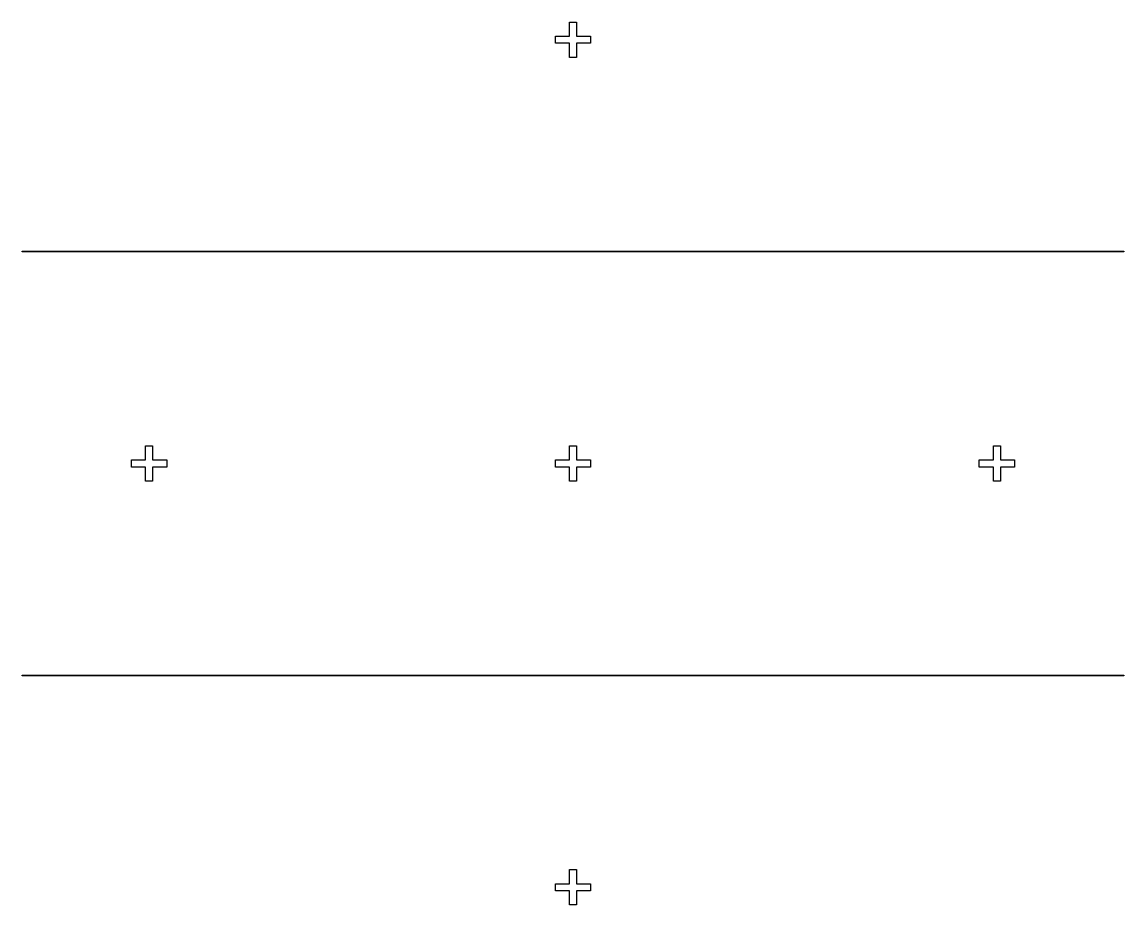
# Model space of a CAD drawing. Header units: millimetres. Extents: x -39 to 39, y -31.2 to 31.2.
import ezdxf

# ---------------------------------------------------------------- set-up
doc = ezdxf.new("R2010")
doc.units = ezdxf.units.MM

msp = doc.modelspace()

# ---------------------------------------------------------------- linework, layer by layer
for points in [[(1.25, 29.75), (0.25, 29.75), (0.25, 28.75), (-0.25, 28.75), (-0.25, 29.75), (-1.25, 29.75), (-1.25, 30.25), (-0.25, 30.25), (-0.25, 31.25), (0.25, 31.25), (0.25, 30.25), (1.25, 30.25)], [(38.9925, 15.025), (38.9925, 14.975), (-38.9925, 14.975), (-38.9925, 15.025)], [(-28.75, -0.25), (-29.75, -0.25), (-29.75, -1.25), (-30.25, -1.25), (-30.25, -0.25), (-31.25, -0.25), (-31.25, 0.25), (-30.25, 0.25), (-30.25, 1.25), (-29.75, 1.25), (-29.75, 0.25), (-28.75, 0.25)], [(1.25, -0.25), (0.25, -0.25), (0.25, -1.25), (-0.25, -1.25), (-0.25, -0.25), (-1.25, -0.25), (-1.25, 0.25), (-0.25, 0.25), (-0.25, 1.25), (0.25, 1.25), (0.25, 0.25), (1.25, 0.25)], [(31.25, -0.25), (30.25, -0.25), (30.25, -1.25), (29.75, -1.25), (29.75, -0.25), (28.75, -0.25), (28.75, 0.25), (29.75, 0.25), (29.75, 1.25), (30.25, 1.25), (30.25, 0.25), (31.25, 0.25)], [(38.9925, -14.975), (38.9925, -15.025), (-38.9925, -15.025), (-38.9925, -14.975)], [(1.25, -30.25), (0.25, -30.25), (0.25, -31.25), (-0.25, -31.25), (-0.25, -30.25), (-1.25, -30.25), (-1.25, -29.75), (-0.25, -29.75), (-0.25, -28.75), (0.25, -28.75), (0.25, -29.75), (1.25, -29.75)]]:
    msp.add_lwpolyline(points, close=True)

doc.saveas('drawing.dxf')
